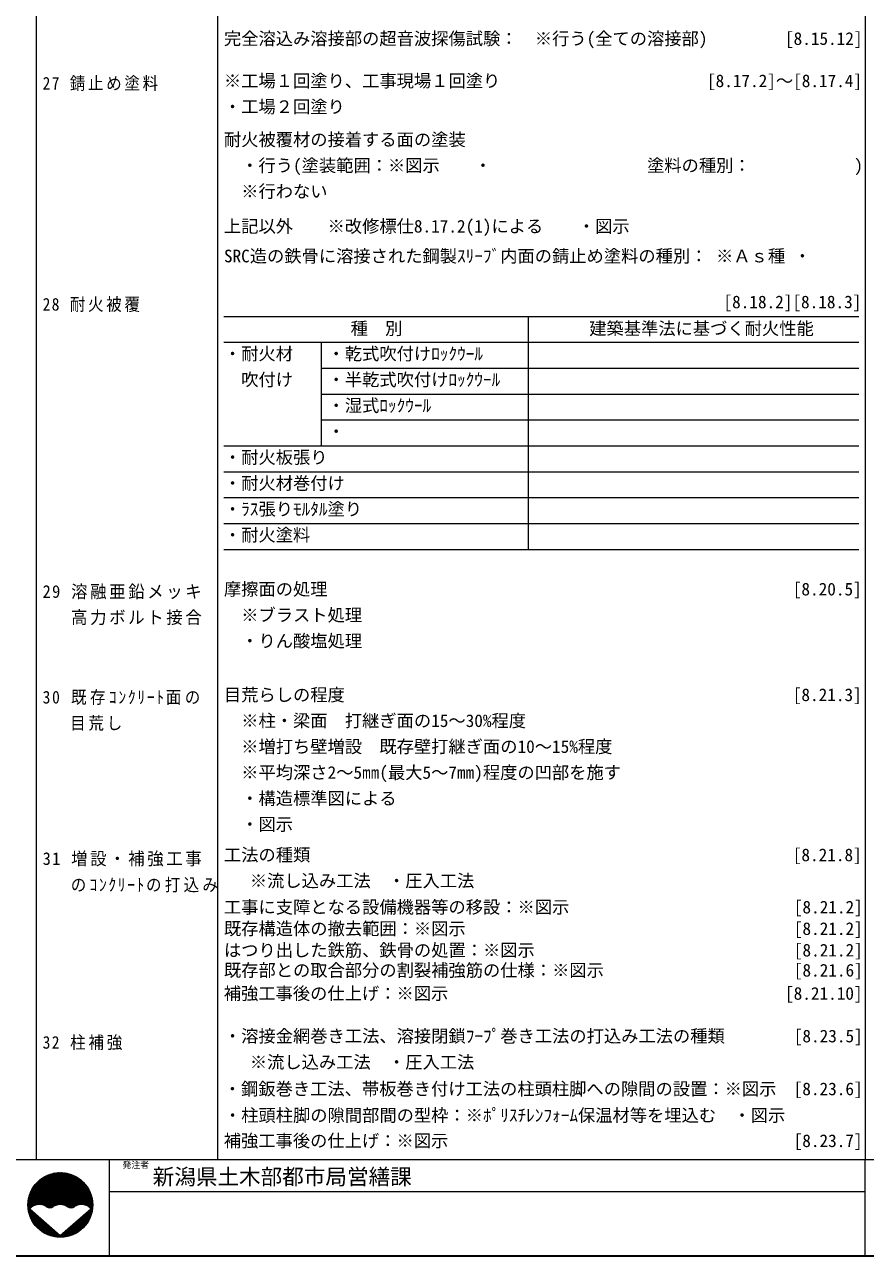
# Model space of a CAD drawing. Units: millimetres on the paper. Extents: x -400 to 395, y -286 to 463.
# Drawn here: x -198.3 to -3.6, y -285.7 to -0.3 of the extents above; entities that cross this region are included whole.
import ezdxf
from ezdxf.enums import TextEntityAlignment as Align

# ---------------------------------------------------------------- set-up
doc = ezdxf.new("R2010")
doc.units = ezdxf.units.MM
for name, color, linetype, lineweight in [('0-0', 4, 'Continuous', 9), ('0-1_文字', 7, 'Continuous', 9), ('E-0', 5, 'Continuous', 9)]:
    doc.layers.add(name, color=color, linetype=linetype, lineweight=lineweight)
doc.styles.add('ＭＳ ゴシック', font='')
doc.styles.get('ＭＳ ゴシック').set_extended_font_data('MS Gothic')

msp = doc.modelspace()

# ---------------------------------------------------------------- linework, layer by layer
at = {"layer": '0-0'}
for p, q in [((-195.686, 284.234), (-195.686, -263.266)), ((-153.686, 284.234), (-153.686, -263.266)), ((-152.185, -67.894), (-5.144, -67.894)), ((-81.685, -67.894), (-81.685, -121.894)), ((-152.185, -73.894), (-5.144, -73.894)), ((-129.685, -73.894), (-129.685, -97.894)), ((-129.685, -79.894), (-5.144, -79.894)), ((-129.685, -85.894), (-5.144, -85.894)), ((-129.685, -91.894), (-5.144, -91.894)), ((-152.185, -97.894), (-5.144, -97.894)), ((-152.185, -103.894), (-5.144, -103.894)), ((-152.185, -109.894), (-5.144, -109.894)), ((-152.185, -115.894), (-5.144, -115.894)), ((-152.185, -121.894), (-5.144, -121.894))]:
    msp.add_line(p, q, dxfattribs=at)
at = {"layer": 'E-0', "color": 7}
for p, q in [((-3.686, 284.35), (-3.686, -263.266)), ((-3.686, 284.35), (-3.686, -263.266)), ((-399.685, -263.266), (392.314, -263.266)), ((-399.685, -263.266), (392.314, -263.266)), ((-178.686, -285.682), (-178.686, -263.266)), ((-3.686, -285.682), (-3.686, -263.266)), ((-178.686, -270.666), (-8.186, -270.666)), ((-8.186, -270.666), (-3.686, -270.666)), ((392.314, -285.565), (-399.685, -285.565)), ((392.314, -285.682), (-399.685, -285.682)), ((392.314, -285.682), (-399.685, -285.682))]:
    msp.add_line(p, q, dxfattribs=at)
at = {"layer": 'E-0'}
for p, q in [((-197.586, -273.775), (-190.077, -266.266)), ((-197.584, -273.915), (-189.937, -266.267)), ((-197.584, -273.632), (-190.22, -266.267)), ((-197.58, -274.052), (-189.799, -266.271)), ((-197.58, -273.487), (-190.365, -266.271)), ((-197.574, -274.187), (-189.664, -266.278)), ((-197.573, -273.338), (-190.513, -266.278)), ((-197.565, -274.32), (-189.532, -266.286)), ((-197.563, -273.187), (-190.665, -266.288)), ((-197.554, -274.45), (-189.401, -266.297)), ((-197.55, -273.031), (-190.82, -266.302)), ((-197.541, -274.579), (-189.273, -266.31)), ((-197.532, -272.873), (-190.979, -266.319)), ((-197.527, -274.705), (-189.146, -266.325)), ((-197.511, -272.71), (-191.142, -266.341)), ((-197.51, -274.83), (-189.021, -266.342)), ((-197.491, -274.953), (-188.899, -266.36)), ((-197.485, -272.543), (-191.309, -266.366)), ((-197.455, -272.371), (-191.481, -266.397)), ((-197.419, -272.194), (-191.658, -266.432)), ((-197.377, -272.011), (-191.841, -266.474)), ((-197.329, -271.821), (-192.031, -266.522)), ((-197.273, -271.624), (-192.228, -266.578)), ((-197.209, -271.418), (-192.434, -266.643)), ((-197.133, -271.201), (-192.65, -266.718)), ((-197.046, -270.972), (-192.879, -266.806)), ((-196.943, -270.727), (-193.124, -266.909)), ((-196.819, -270.462), (-193.389, -267.033)), ((-196.667, -270.169), (-193.683, -267.185)), ((-196.484, -274.087), (-188.778, -266.381)), ((-196.471, -269.831), (-194.02, -267.381)), ((-196.192, -269.411), (-194.441, -267.66)), ((-196.186, -273.93), (-188.658, -266.403)), ((-195.949, -273.835), (-188.541, -266.427)), ((-195.744, -273.771), (-188.425, -266.452)), ((-195.558, -273.727), (-188.31, -266.479)), ((-195.387, -273.697), (-188.197, -266.507)), ((-195.228, -273.679), (-188.086, -266.537)), ((-195.077, -273.67), (-187.976, -266.569)), ((-194.934, -273.669), (-187.867, -266.602)), ((-194.798, -273.674), (-187.76, -266.636)), ((-194.667, -273.685), (-187.654, -266.671)), ((-194.542, -273.701), (-187.549, -266.708)), ((-194.421, -273.721), (-187.446, -266.746)), ((-194.305, -273.746), (-187.343, -266.785)), ((-194.192, -273.775), (-187.243, -266.826)), ((-194.083, -273.808), (-187.143, -266.867)), ((-193.978, -273.844), (-187.044, -266.91)), ((-193.876, -273.883), (-186.947, -266.954)), ((-193.777, -273.925), (-186.851, -266.999)), ((-193.681, -273.971), (-186.756, -267.046)), ((-193.587, -274.019), (-186.662, -267.093)), ((-193.497, -274.07), (-186.569, -267.142)), ((-193.409, -274.123), (-186.477, -267.191)), ((-193.324, -274.18), (-186.386, -267.242)), ((-193.237, -274.235), (-186.296, -267.294)), ((-193.145, -274.284), (-186.208, -267.346)), ((-193.047, -274.327), (-186.12, -267.4)), ((-192.942, -274.364), (-186.033, -267.455)), ((-192.83, -274.393), (-185.948, -267.511)), ((-192.71, -274.414), (-185.863, -267.567)), ((-192.579, -274.425), (-185.779, -267.625)), ((-192.435, -274.423), (-185.697, -267.684)), ((-192.273, -274.402), (-185.615, -267.744)), ((-192.082, -274.352), (-185.534, -267.805)), ((-191.822, -274.234), (-185.455, -267.866)), ((-191.457, -274.01), (-185.376, -267.929)), ((-191.191, -273.885), (-185.298, -267.993)), ((-190.969, -273.805), (-185.221, -268.057)), ((-190.773, -273.75), (-185.146, -268.123)), ((-190.594, -273.713), (-185.071, -268.189)), ((-195.534, -268.611), (-195.24, -268.318)), ((-190.429, -273.689), (-184.997, -268.257)), ((-190.273, -273.674), (-184.924, -268.325)), ((-190.126, -273.669), (-184.851, -268.394)), ((-189.986, -273.67), (-184.78, -268.465)), ((-189.852, -273.678), (-184.71, -268.536)), ((-189.724, -273.691), (-184.641, -268.608)), ((-189.6, -273.709), (-184.573, -268.681)), ((-189.481, -273.731), (-184.505, -268.755)), ((-189.367, -273.758), (-184.439, -268.83)), ((-189.256, -273.789), (-184.373, -268.906)), ((-189.148, -273.823), (-184.309, -268.983)), ((-189.044, -273.86), (-184.245, -269.061)), ((-188.943, -273.901), (-184.182, -269.14)), ((-188.846, -273.944), (-184.121, -269.219)), ((-188.751, -273.991), (-184.06, -269.3)), ((-188.659, -274.04), (-184, -269.382)), ((-188.569, -274.092), (-183.942, -269.464)), ((-188.483, -274.147), (-183.884, -269.548)), ((-188.398, -274.204), (-183.827, -269.633)), ((-188.309, -274.256), (-183.771, -269.719)), ((-188.215, -274.303), (-183.717, -269.805)), ((-188.114, -274.344), (-183.663, -269.893)), ((-188.006, -274.377), (-183.61, -269.982)), ((-187.891, -274.403), (-183.559, -270.071)), ((-187.766, -274.42), (-183.508, -270.162)), ((-187.63, -274.426), (-183.459, -270.254)), ((-187.48, -274.417), (-183.41, -270.347)), ((-187.307, -274.386), (-183.363, -270.441)), ((-187.096, -274.316), (-183.317, -270.536)), ((-186.762, -274.123), (-183.271, -270.633)), ((-186.447, -273.949), (-183.227, -270.73)), ((-186.203, -273.847), (-183.185, -270.829)), ((-185.994, -273.779), (-183.143, -270.929)), ((-185.806, -273.733), (-183.103, -271.03)), ((-185.633, -273.701), (-183.063, -271.132)), ((-185.472, -273.681), (-183.025, -271.235)), ((-185.32, -273.671), (-182.989, -271.34)), ((-185.176, -273.668), (-182.953, -271.446)), ((-185.039, -273.673), (-182.919, -271.553)), ((-184.907, -273.683), (-182.887, -271.662)), ((-184.781, -273.698), (-182.855, -271.772)), ((-184.66, -273.718), (-182.826, -271.884)), ((-184.542, -273.742), (-182.797, -271.997)), ((-184.429, -273.771), (-182.77, -272.112)), ((-184.32, -273.803), (-182.745, -272.228)), ((-184.214, -273.838), (-182.721, -272.345)), ((-184.111, -273.877), (-182.699, -272.465)), ((-184.012, -273.919), (-182.679, -272.586)), ((-183.915, -273.963), (-182.661, -272.709)), ((-183.822, -274.011), (-182.644, -272.834)), ((-183.731, -274.062), (-182.629, -272.96)), ((-183.642, -274.115), (-182.616, -273.089)), ((-183.557, -274.171), (-182.606, -273.22)), ((-183.474, -274.229), (-182.597, -273.352)), ((-183.393, -274.29), (-182.591, -273.488)), ((-183.315, -274.353), (-182.587, -273.625)), ((-183.239, -274.419), (-182.586, -273.765)), ((-183.166, -274.487), (-182.587, -273.908)), ((-197.471, -275.074), (-197.123, -274.726)), ((-197.449, -275.193), (-197.047, -274.792)), ((-197.425, -275.311), (-196.972, -274.858)), ((-197.399, -275.427), (-196.896, -274.923)), ((-197.372, -275.541), (-196.82, -274.989)), ((-197.344, -275.654), (-196.745, -275.055)), ((-197.314, -275.766), (-196.669, -275.121)), ((-197.283, -275.876), (-196.593, -275.187)), ((-197.25, -275.985), (-196.518, -275.252)), ((-197.216, -276.092), (-196.442, -275.318)), ((-197.18, -276.198), (-196.366, -275.384)), ((-197.144, -276.302), (-196.291, -275.45)), ((-197.106, -276.406), (-196.215, -275.515)), ((-197.066, -276.508), (-196.14, -275.581)), ((-197.026, -276.609), (-196.064, -275.647)), ((-196.984, -276.709), (-195.988, -275.713)), ((-196.941, -276.807), (-195.913, -275.779)), ((-196.897, -276.905), (-195.837, -275.844)), ((-196.852, -277.001), (-195.761, -275.91)), ((-196.806, -277.096), (-195.686, -275.976)), ((-196.758, -277.19), (-195.61, -276.042)), ((-196.71, -277.283), (-195.534, -276.107)), ((-196.66, -277.375), (-195.459, -276.173)), ((-196.61, -277.466), (-195.383, -276.239)), ((-196.558, -277.555), (-195.307, -276.305)), ((-196.505, -277.644), (-195.232, -276.371)), ((-196.451, -277.732), (-195.156, -276.436)), ((-196.397, -277.818), (-195.081, -276.502)), ((-196.341, -277.904), (-195.005, -276.568)), ((-196.284, -277.988), (-194.929, -276.634)), ((-196.226, -278.072), (-194.854, -276.699)), ((-196.167, -278.155), (-194.778, -276.765)), ((-189.798, -281.26), (-184.699, -276.161)), ((-189.649, -281.253), (-183.614, -275.218)), ((-189.497, -281.243), (-182.609, -274.354)), ((-189.342, -281.229), (-182.623, -274.509)), ((-189.183, -281.211), (-182.64, -274.668)), ((-189.02, -281.19), (-182.662, -274.831)), ((-188.853, -281.164), (-182.688, -274.999)), ((-188.681, -281.133), (-182.718, -275.171)), ((-188.503, -281.097), (-182.754, -275.348)), ((-188.32, -281.055), (-182.796, -275.532)), ((-188.13, -281.006), (-182.845, -275.722)), ((-187.932, -280.95), (-182.902, -275.92)), ((-187.725, -280.885), (-182.967, -276.126)), ((-187.508, -280.809), (-183.042, -276.343)), ((-187.278, -280.721), (-183.131, -276.573)), ((-183.095, -274.558), (-182.591, -274.054)), ((-183.027, -274.631), (-182.598, -274.202)), ((-196.108, -278.236), (-194.702, -276.831)), ((-196.047, -278.317), (-194.627, -276.897)), ((-195.985, -278.397), (-194.551, -276.963)), ((-195.923, -278.475), (-194.475, -277.028)), ((-195.859, -278.553), (-194.4, -277.094)), ((-195.794, -278.63), (-194.324, -277.16)), ((-195.729, -278.706), (-194.249, -277.226)), ((-195.662, -278.781), (-194.173, -277.291)), ((-195.595, -278.855), (-194.097, -277.357)), ((-195.526, -278.928), (-194.022, -277.423)), ((-195.457, -279), (-193.946, -277.489)), ((-195.387, -279.071), (-193.87, -277.555)), ((-195.316, -279.141), (-193.795, -277.62)), ((-195.244, -279.211), (-193.719, -277.686)), ((-195.17, -279.279), (-193.643, -277.752)), ((-195.096, -279.346), (-193.568, -277.818)), ((-195.021, -279.413), (-193.492, -277.884)), ((-194.945, -279.478), (-193.416, -277.949)), ((-194.869, -279.543), (-193.341, -278.015)), ((-194.791, -279.606), (-193.265, -278.081)), ((-194.712, -279.669), (-193.19, -278.147)), ((-194.632, -279.731), (-193.114, -278.212)), ((-194.551, -279.791), (-193.038, -278.278)), ((-194.47, -279.851), (-192.963, -278.344)), ((-194.387, -279.91), (-192.887, -278.41)), ((-194.303, -279.968), (-192.811, -278.476)), ((-194.219, -280.024), (-192.736, -278.541)), ((-194.133, -280.08), (-192.66, -278.607)), ((-194.046, -280.135), (-192.584, -278.673)), ((-193.959, -280.188), (-192.509, -278.739)), ((-193.87, -280.241), (-192.433, -278.804)), ((-193.78, -280.293), (-192.357, -278.87)), ((-193.689, -280.343), (-192.282, -278.936)), ((-193.597, -280.393), (-192.206, -279.002)), ((-193.504, -280.441), (-192.131, -279.068)), ((-193.41, -280.489), (-192.055, -279.133)), ((-193.315, -280.535), (-191.979, -279.199)), ((-193.219, -280.58), (-191.904, -279.265)), ((-193.121, -280.624), (-191.828, -279.331)), ((-193.023, -280.667), (-191.752, -279.396)), ((-192.923, -280.708), (-191.677, -279.462)), ((-192.822, -280.749), (-191.601, -279.528)), ((-192.72, -280.788), (-191.525, -279.594)), ((-192.616, -280.826), (-191.45, -279.66)), ((-190.226, -281.265), (-187.953, -278.992)), ((-190.086, -281.266), (-186.869, -278.048)), ((-189.943, -281.265), (-185.784, -277.105)), ((-187.032, -280.616), (-183.235, -276.819)), ((-186.766, -280.491), (-183.36, -277.086)), ((-186.47, -280.337), (-183.514, -277.381)), ((-186.13, -280.138), (-183.714, -277.722)), ((-185.702, -279.851), (-184, -278.15)), ((-192.512, -280.863), (-191.374, -279.725)), ((-192.405, -280.898), (-191.299, -279.791)), ((-192.298, -280.932), (-191.223, -279.857)), ((-192.189, -280.965), (-191.147, -279.923)), ((-192.079, -280.996), (-191.072, -279.988)), ((-191.968, -281.026), (-190.996, -280.054)), ((-191.855, -281.054), (-190.92, -280.12)), ((-191.74, -281.081), (-190.845, -280.186)), ((-191.624, -281.106), (-190.769, -280.252)), ((-191.506, -281.13), (-190.693, -280.317)), ((-191.387, -281.152), (-190.618, -280.383)), ((-191.266, -281.172), (-190.542, -280.449)), ((-191.143, -281.191), (-190.466, -280.515)), ((-191.018, -281.208), (-190.391, -280.58)), ((-190.891, -281.222), (-190.315, -280.646)), ((-190.763, -281.235), (-190.24, -280.712)), ((-190.632, -281.246), (-190.164, -280.778)), ((-190.499, -281.254), (-190.088, -280.844)), ((-190.364, -281.261), (-189.038, -279.935))]:
    msp.add_line(p, q, dxfattribs=at)
msp.add_lwpolyline([(-197.183, -274.674), (-190.086, -280.846), (-182.988, -274.674)], dxfattribs=at)
msp.add_circle((-190.086, -273.766), 7.5, dxfattribs=at)
for centre, radius, start, end in [((-194.976, -276.593), 2.925, 54.9904, 138.98872), ((-190.086, -276.593), 2.925, 54.9904, 123.80286), ((-185.196, -276.593), 2.925, 41.01126, 123.80286), ((-192.531, -273.023), 1.403, 236.8522, 305.66466), ((-187.641, -273.023), 1.403, 236.8522, 305.66466)]:
    msp.add_arc(centre, radius, start, end, dxfattribs=at)

# ---------------------------------------------------------------- texts
at = {"layer": '0-1_文字', "style": 'ＭＳ ゴシック'}
for s, p in [('完全溶込み溶接部の超音波探傷試験：\u3000※行う(全ての溶接部)         [8.15.12]', (-152.185, -5.876)), ('※工場１回塗り、工事現場１回塗り                        [8.17.2]～[8.17.4]', (-152.185, -15.665)), ('・工場２回塗り', (-152.185, -21.665)), ('耐火被覆材の接着する面の塗装', (-152.185, -29.274)), ('\u3000・行う(塗装範囲：※図示\u3000\u3000・\u3000\u3000\u3000\u3000\u3000\u3000\u3000\u3000\u3000塗料の種別：\u3000\u3000\u3000\u3000\u3000\u3000)', (-152.185, -35.274)), ('\u3000※行わない', (-152.185, -41.274)), ('上記以外\u3000\u3000※改修標仕8.17.2(1)による\u3000\u3000・図示', (-152.185, -49.352)), ('SRC造の鉄骨に溶接された鋼製ｽﾘｰﾌﾞ内面の錆止め塗料の種別： ※Ａｓ種 ・\u3000', (-152.185, -56.258)), ('                                                          [8.18.2][8.18.3]', (-152.185, -66.894)), ('種\u3000別', (-122.835, -73.041)), ('建築基準法に基づく耐火性能', (-67.565, -73.041)), ('・耐火材', (-152.185, -78.894)), ('・乾式吹付けﾛｯｸｳｰﾙ', (-128.185, -78.894)), ('\u3000吹付け', (-152.185, -84.894)), ('・半乾式吹付けﾛｯｸｳｰﾙ', (-128.185, -84.894)), ('・湿式ﾛｯｸｳｰﾙ', (-128.185, -90.894)), ('・\u3000', (-128.185, -96.894)), ('・耐火板張り', (-152.185, -102.894)), ('・耐火材巻付け', (-152.185, -108.894)), ('・ﾗｽ張りﾓﾙﾀﾙ塗り', (-152.185, -114.894)), ('・耐火塗料', (-152.185, -120.894)), ('摩擦面の処理\u3000\u3000                                               \u3000 [8.20.5]', (-152.185, -133.433)), ('\u3000※ブラスト処理', (-152.185, -139.433)), ('\u3000・りん酸塩処理', (-152.185, -145.433)), ('目荒らしの程度\u3000\u3000                                                [8.21.3]', (-152.185, -157.917)), ('\u3000※柱・梁面\u3000打継ぎ面の15～30%程度', (-152.185, -163.917)), ('\u3000※増打ち壁増設\u3000既存壁打継ぎ面の10～15%程度', (-152.185, -169.917)), ('\u3000※平均深さ2～5㎜(最大5～7㎜)程度の凹部を施す', (-152.185, -175.917)), ('\u3000・構造標準図による', (-152.185, -181.917)), ('\u3000・図示', (-152.185, -187.917)), ('工法の種類                                         \u3000\u3000\u3000\u3000       [8.21.8]', (-152.185, -195.003)), ('\u3000 ※流し込み工法\u3000・圧入工法', (-152.185, -201.003)), ('工事に支障となる設備機器等の移設：※図示\u3000\u3000\u3000\u3000\u3000\u3000\u3000\u3000\u3000\u3000\u3000\u3000\u3000[8.21.2]', (-152.185, -207.105)), ('既存構造体の撤去範囲：※図示\u3000\u3000\u3000\u3000\u3000\u3000\u3000\u3000\u3000\u3000\u3000\u3000\u3000\u3000\u3000\u3000\u3000\u3000\u3000[8.21.2]', (-152.185, -212.095)), ('はつり出した鉄筋、鉄骨の処置：※図示\u3000\u3000\u3000\u3000\u3000\u3000\u3000\u3000\u3000\u3000\u3000\u3000\u3000\u3000\u3000[8.21.2]', (-152.185, -217.085)), ('既存部との取合部分の割裂補強筋の仕様：※図示\u3000\u3000\u3000\u3000\u3000\u3000\u3000\u3000\u3000\u3000\u3000[8.21.6]', (-152.185, -221.731)), ('補強工事後の仕上げ：※図示\u3000\u3000\u3000\u3000\u3000\u3000\u3000\u3000\u3000\u3000\u3000\u3000\u3000\u3000\u3000\u3000\u3000\u3000\u3000 [8.21.10]', (-152.222, -227.102)), ('・溶接金網巻き工法、溶接閉鎖ﾌｰﾌﾟ巻き工法の打込み工法の種類 \u3000\u3000\u3000 [8.23.5]', (-152.186, -236.979)), ('\u3000 ※流し込み工法\u3000・圧入工法', (-152.185, -243.016)), ('・鋼鈑巻き工法、帯板巻き付け工法の柱頭柱脚への隙間の設置：※図示\u3000[8.23.6]', (-152.222, -249.219)), ('・柱頭柱脚の隙間部間の型枠：※ﾎﾟﾘｽﾁﾚﾝﾌｫｰﾑ保温材等を埋込む\u3000・図示', (-152.185, -255.346)), ('補強工事後の仕上げ：※図示\u3000\u3000\u3000\u3000\u3000\u3000\u3000\u3000\u3000\u3000\u3000\u3000\u3000\u3000\u3000\u3000\u3000\u3000\u3000  [8.23.7]', (-152.222, -261.237))]:
    msp.add_text(s, height=2.933, dxfattribs=at).set_placement(p, align=Align.BOTTOM_LEFT)
at = {"layer": '0-1_文字', "char_height": 2.933, "attachment_point": 7, "style": 'ＭＳ ゴシック'}
for s, insert in [('\\T1.17;\\W0.9;27\\~錆止め塗料', (-194.185, -15.665)), ('\\T1.17;\\W0.9;28\\~耐火被覆', (-194.185, -66.894)), ('\\T1.16;\\W0.95;29\\~溶融亜鉛メッキ', (-194.185, -133.433)), ('\\T1.16;\\W0.95;\\~\\~\\~高力ボルト接合', (-194.185, -139.433)), ('\\T1.22;\\W0.9;30\\~既存ｺﾝｸﾘｰﾄ面の', (-194.185, -157.917)), ('\\T1.18;\\W0.9;\\~\\~\\~目荒し', (-194.185, -163.917)), ('\\T1.16;\\W0.95;31\\~増設・補強工事', (-194.185, -195.347)), ('\\T1.21;\\W0.9;\\~\\~\\~のｺﾝｸﾘｰﾄの打込み', (-194.185, -201.347)), ('\\T1.18;\\W0.9;32\\~柱補強', (-194.185, -237.92))]:
    msp.add_mtext(s, dxfattribs=dict(at, insert=insert))
at = {"layer": 'E-0', "color": 7, "style": 'ＭＳ ゴシック'}
for s, height, p in [('発注者', 1.466, (-175.686, -265.666)), ('新潟県土木部都市局営繕課', 3.666, (-168.686, -270.166))]:
    msp.add_text(s, height=height, dxfattribs=at).set_placement(p, align=Align.BOTTOM_LEFT)

doc.saveas('drawing.dxf')
